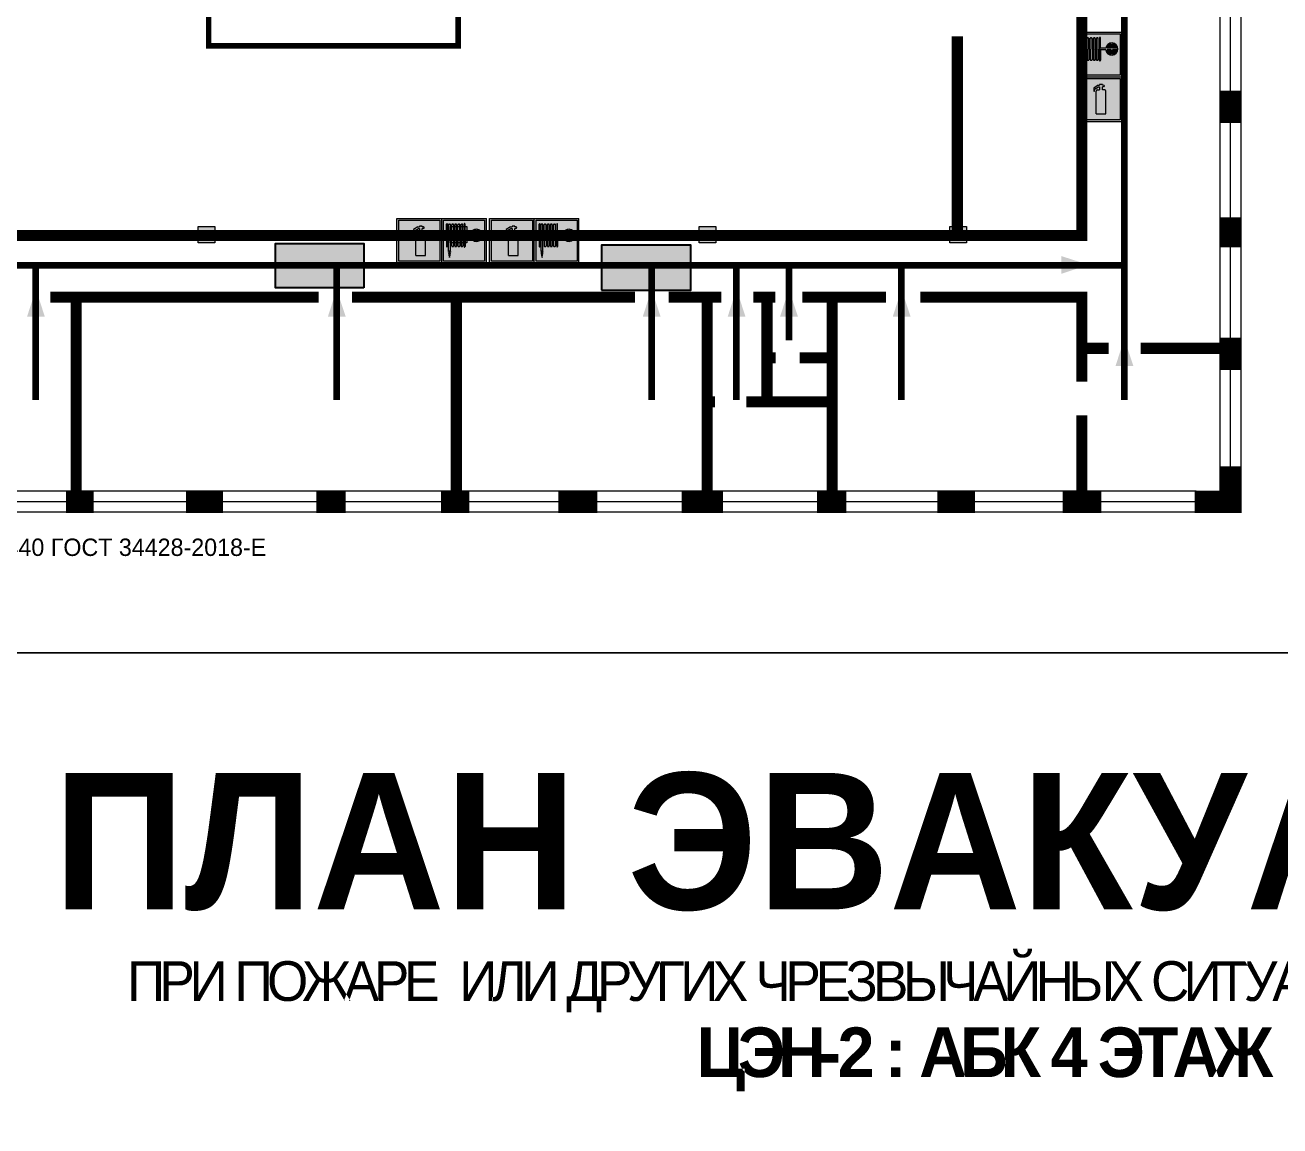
# Model space of a CAD drawing. Header units: millimetres. Extents: x 13810 to 67229, y 12374 to 21950.
# Drawn here: x 24973.8 to 25175.9, y 15258.4 to 15435.7 of the extents above; entities that cross this region are included whole.
import ezdxf

# ---------------------------------------------------------------- set-up
doc = ezdxf.new("R2010")
doc.units = ezdxf.units.MM
doc.layers.add('План_Штампы', color=7, linetype='Continuous')
doc.styles.add('обычный', font='arial.ttf')

# ---------------------------------------------------------------- blocks, each defined once
blk = doc.blocks.new('A$C32E8229D')
at = {"true_color": 0xffffff}
blk.add_hatch(color=7, dxfattribs=at).paths.add_polyline_path([(0, 0), (0, -8), (16, -8), (16, 0)])
h = blk.add_hatch(color=126)
h.paths.add_polyline_path([(0.2, -0.2), (15.8, -0.2), (15.8, -7.8), (0.2, -7.8)])
h.paths.add_polyline_path([(13.49, -2.05), (12.08, -2.05), (11.37, -2.63, 0.162397), (11.29, -2.84), (11.29, -3.63), (10.35, -3.63), (10.35, -4.05), (11.68, -4.05), (11.68, -3.48), (12.26, -4.28), (11.29, -5.1), (11.29, -6.78), (11.85, -6.78), (11.85, -5.44), (12.8, -4.64), (12.8, -5.94), (14.46, -5.94), (14.46, -5.39), (13.45, -5.39), (13.45, -3.97), (12.46, -2.59), (13.15, -2.59), (13.69, -3.34), (14.18, -3)], flags=16)
h.paths.add_polyline_path([(10.74, -1.82, 1), (11.8, -1.82, 1)], flags=16)
h.paths.add_polyline_path([(9.39, -3.59), (5.99, -3.59), (6.56, -3.03), (5.91, -3.03), (5.1, -3.83), (5.91, -4.64), (6.56, -4.64), (5.99, -4.09), (9.39, -4.09)], flags=16)
h.paths.add_polyline_path([(4.29, -1.08), (1.72, -1.08), (1.72, -6.6), (4.29, -6.6)], flags=16)
at = {"color": 126}
blk.add_lwpolyline([(16, -8), (0, -8), (0, 0), (16, 0)], close=True, dxfattribs=at)
blk = doc.blocks.new('A$C3AD82952')
at = {"true_color": 0xf5f5ff}
h = blk.add_hatch(color=7, dxfattribs=at)
h.dxf.hatch_style = 1
h.paths.add_polyline_path([(8.21, 8.73, 0.414214), (7.89, 9.05), (7.22, 9.05), (7.22, 9.92), (7.59, 9.92, 1), (7.57, 10.36), (7.22, 10.36), (7.22, 10.6), (6.43, 10.6), (6.43, 10.36), (6.01, 10.36), (4.74, 9.59), (4.74, 8.69), (4.98, 8.73), (4.98, 9.26), (6.12, 9.91), (6.43, 9.91), (6.43, 9.05), (5.76, 9.05, 0.414214), (5.44, 8.73), (5.44, 2.2), (8.21, 2.2)], flags=0)
h.paths.add_polyline_path([(12.8, 12.8), (0, 12.8), (0, 0), (12.8, 0)])
h.paths.add_polyline_path([(0.51, 12.29), (12.29, 12.29), (12.29, 0.51), (0.51, 0.51)], flags=16)
h.paths.add_polyline_path([(4.74, 9.59), (6.01, 10.36), (6.43, 10.36), (6.43, 10.6), (7.22, 10.6), (7.22, 10.36), (7.59, 10.36, -0.94586), (7.59, 9.92), (7.22, 9.92), (7.22, 9.05), (7.89, 9.05, -0.414214), (8.21, 8.73), (8.21, 2.2), (5.44, 2.2), (5.44, 8.73, -0.414214), (5.76, 9.05), (6.43, 9.05), (6.43, 9.91), (6.12, 9.91), (4.98, 9.26), (4.98, 8.73), (4.74, 8.69)], flags=0)
h = blk.add_hatch(color=242)
h.dxf.hatch_style = 1
h.paths.add_polyline_path([(12.29, 12.29), (0.51, 12.29), (0.51, 0.51), (12.29, 0.51)])
h.paths.add_polyline_path([(4.74, 8.69), (4.74, 9.59), (6.01, 10.36), (6.43, 10.36), (6.43, 10.6), (7.22, 10.6), (7.22, 10.36), (7.59, 10.36, -0.94586), (7.59, 9.92), (7.22, 9.92), (7.22, 9.05), (7.89, 9.05, -0.414214), (8.21, 8.73), (8.21, 2.2), (5.44, 2.2), (5.44, 8.73, -0.414214), (5.76, 9.05), (6.43, 9.05), (6.43, 9.91), (6.12, 9.91), (4.98, 9.26), (4.98, 8.73)], flags=16)
h = blk.add_hatch(color=7, dxfattribs=at)
h.dxf.hatch_style = 1
h.paths.add_polyline_path([(8.21, 8.73, 0.414214), (7.89, 9.05), (7.22, 9.05), (7.22, 9.92), (7.59, 9.92, 1), (7.57, 10.36), (7.22, 10.36), (7.22, 10.6), (6.43, 10.6), (6.43, 10.36), (6.01, 10.36), (4.74, 9.59), (4.74, 8.69), (4.98, 8.73), (4.98, 9.26), (6.12, 9.91), (6.43, 9.91), (6.43, 9.05), (5.76, 9.05, 0.414214), (5.44, 8.73), (5.44, 2.2), (8.21, 2.2)])
at = {"color": 242, "lineweight": 5}
for p, q in [((0, 0), (0, 12.8)), ((0, 12.8), (12.8, 12.8)), ((12.8, 0), (12.8, 12.8)), ((6.01, 10.36), (4.74, 9.59)), ((4.74, 9.59), (4.74, 8.69)), ((4.74, 8.69), (4.98, 8.73)), ((4.98, 9.26), (6.12, 9.91)), ((4.98, 8.73), (4.98, 9.26)), ((5.44, 2.2), (5.44, 8.73)), ((5.76, 9.05), (6.43, 9.05)), ((6.01, 10.36), (6.43, 10.36)), ((6.12, 9.91), (6.43, 9.91)), ((7.22, 10.6), (6.43, 10.6)), ((6.43, 10.6), (6.43, 10.36)), ((6.43, 9.91), (6.43, 9.05)), ((7.22, 10.36), (7.22, 10.6)), ((7.59, 10.36), (7.22, 10.36)), ((7.22, 9.05), (7.22, 9.92)), ((7.59, 9.92), (7.22, 9.92)), ((7.89, 9.05), (7.22, 9.05)), ((8.21, 2.2), (8.21, 8.73)), ((0, 0), (12.8, 0)), ((5.44, 2.2), (8.21, 2.2))]:
    blk.add_line(p, q, dxfattribs=at)
blk.add_lwpolyline([(0.51, 12.29), (12.29, 12.29), (12.29, 0.51), (0.51, 0.51)], close=True, dxfattribs=at)
for centre, radius, start, end in [((5.76, 8.73), 0.32, 90, 180), ((7.58, 10.14), 0.223, 273.1875, 86.8125), ((7.89, 8.73), 0.32, 0, 90)]:
    blk.add_arc(centre, radius, start, end, dxfattribs=at)
blk = doc.blocks.new('A$C37112FD5')
at = {"true_color": 0xf5f5ff}
h = blk.add_hatch(color=7, dxfattribs=at)
h.dxf.hatch_style = 1
h.paths.add_polyline_path([(12.8, -7.4), (0, -7.4), (0, -20.2), (12.8, -20.2)])
h.paths.add_polyline_path([(12.29, -7.91), (12.29, -19.69), (0.51, -19.69), (0.51, -7.91)], flags=16)
h.paths.add_polyline_path([(4.98, -9.04, -0.42597), (5.17, -9.22), (5.17, -12.25), (5.17, -15.29, -0.432244), (4.98, -15.47), (4.83, -15.47, -0.42597), (4.64, -15.29), (4.64, -12.25), (4.64, -9.22, -0.432244), (4.83, -9.04)], flags=0)
h.paths.add_polyline_path([(4.28, -9.22), (4.28, -12.25), (4.28, -15.29, -0.432244), (4.09, -15.47), (3.94, -15.47, -0.42597), (3.75, -15.29), (3.75, -12.25), (3.75, -9.22, -0.432244), (3.94, -9.04), (4.09, -9.04, -0.42597)], flags=0)
h.paths.add_polyline_path([(5.72, -9.04), (5.87, -9.04, -0.42597), (6.06, -9.22), (6.06, -12.25), (6.06, -15.29, -0.432244), (5.87, -15.47), (5.72, -15.47, -0.42597), (5.53, -15.29), (5.53, -12.25), (5.53, -9.22, -0.432244)], flags=0)
h.paths.add_polyline_path([(6.42, -8.9), (6.5, -8.9, -0.42597), (6.69, -9.08), (6.69, -12.03), (8.21, -12.03, -15.824349), (8.21, -12.47), (6.69, -12.47), (6.69, -15.42, -0.432244), (6.5, -15.6), (6.42, -15.6)], flags=0)
h.paths.add_polyline_path([(3.39, -9.22), (3.39, -12.25), (3.39, -15.29, -0.432244), (3.2, -15.47), (3.05, -15.47, -0.42597), (2.85, -15.29), (2.85, -12.25), (2.85, -9.22, -0.432244), (3.05, -9.04), (3.2, -9.04, -0.42597)], flags=0)
h.paths.add_polyline_path([(2.5, -9.22), (2.5, -16.71), (1.96, -16.71), (1.96, -9.22, -0.432244), (2.15, -9.04), (2.31, -9.04, -0.42597)], flags=0)
h.paths.add_polyline_path([(1.61, -8.9), (1.61, -15.6), (1.57, -15.6, -0.42597), (1.37, -15.42), (1.37, -12.03), (1.37, -9.09, -0.432244), (1.57, -8.9)], flags=0)
h.paths.add_polyline_path([(9.76, -10.81), (9.76, -12.03), (8.49, -12.03, -0.336371)], flags=0)
h.paths.add_polyline_path([(8.49, -12.47), (9.76, -12.47), (9.76, -13.7, -0.336371)], flags=0)
h.paths.add_polyline_path([(10.11, -10.81, -0.336371), (11.38, -12.03), (10.11, -12.03)], flags=0)
h.paths.add_polyline_path([(10.11, -12.47), (11.38, -12.47, -0.336371), (10.11, -13.7)], flags=0)
h.paths.add_polyline_path([(2.5, -16.84), (2.5, -17.05), (1.97, -17.05), (1.97, -16.84)], flags=0)
h.paths.add_polyline_path([(2.5, -17.24, -0.033778), (2.24, -18.6, -0.033778), (1.97, -17.24)], flags=0)
h = blk.add_hatch(color=242)
h.dxf.hatch_style = 1
h.paths.add_polyline_path([(12.29, -7.91), (0.51, -7.91), (0.51, -19.69), (12.29, -19.69)])
h.paths.add_polyline_path([(6.42, -15.6), (6.42, -8.9), (6.5, -8.9, -0.42597), (6.69, -9.08), (6.69, -12.03), (8.21, -12.03, -15.824349), (8.21, -12.47), (6.69, -12.47), (6.69, -15.42, -0.432244), (6.5, -15.6)], flags=16)
h.paths.add_polyline_path([(5.87, -15.47), (5.72, -15.47, -0.42597), (5.53, -15.29), (5.53, -12.25), (5.53, -9.22, -0.432244), (5.72, -9.04), (5.87, -9.04, -0.42597), (6.06, -9.22), (6.06, -12.25), (6.06, -15.29, -0.432244)], flags=16)
h.paths.add_polyline_path([(4.98, -15.47), (4.83, -15.47, -0.42597), (4.64, -15.29), (4.64, -12.25), (4.64, -9.22, -0.432244), (4.83, -9.04), (4.98, -9.04, -0.42597), (5.17, -9.22), (5.17, -12.25), (5.17, -15.29, -0.432244)], flags=16)
h.paths.add_polyline_path([(4.09, -15.47), (3.94, -15.47, -0.42597), (3.75, -15.29), (3.75, -12.25), (3.75, -9.22, -0.432244), (3.94, -9.04), (4.09, -9.04, -0.42597), (4.28, -9.22), (4.28, -12.25), (4.28, -15.29, -0.432244)], flags=16)
h.paths.add_polyline_path([(3.2, -15.47), (3.05, -15.47, -0.42597), (2.85, -15.29), (2.85, -12.25), (2.85, -9.22, -0.432244), (3.05, -9.04), (3.2, -9.04, -0.42597), (3.39, -9.22), (3.39, -12.25), (3.39, -15.29, -0.432244)], flags=16)
h.paths.add_polyline_path([(2.5, -17.05), (1.97, -17.05), (1.97, -16.84), (2.5, -16.84)], flags=16)
h.paths.add_polyline_path([(2.5, -17.24, -0.033778), (2.24, -18.6, -0.033778), (1.97, -17.24)], flags=16)
h.paths.add_polyline_path([(2.5, -16.71), (1.96, -16.71), (1.96, -9.22, -0.432244), (2.15, -9.04), (2.31, -9.04, -0.42597), (2.5, -9.22)], flags=16)
h.paths.add_polyline_path([(1.61, -15.6), (1.57, -15.6, -0.42597), (1.37, -15.42), (1.37, -12.03), (1.37, -9.09, -0.432244), (1.57, -8.9), (1.61, -8.9)], flags=16)
h.paths.add_polyline_path([(8.49, -12.47), (9.76, -12.47), (9.76, -13.7, -0.336371)], flags=0)
h.paths.add_polyline_path([(10.11, -13.7), (10.11, -12.47), (11.38, -12.47, -0.336371)], flags=0)
h.paths.add_polyline_path([(8.49, -12.03, -0.336371), (9.76, -10.81), (9.76, -12.03)], flags=0)
h.paths.add_polyline_path([(10.11, -12.03), (10.11, -10.81, -0.336371), (11.38, -12.03)], flags=0)
h = blk.add_hatch(color=7, dxfattribs=at)
h.dxf.hatch_style = 1
h.paths.add_polyline_path([(1.61, -8.9), (1.57, -8.9, 0.432244), (1.37, -9.09), (1.37, -12.03), (1.37, -15.42, 0.42597), (1.57, -15.6), (1.61, -15.6)])
h.paths.add_polyline_path([(2.5, -9.22, 0.42597), (2.31, -9.04), (2.15, -9.04, 0.432244), (1.96, -9.22), (1.96, -16.71), (2.5, -16.71)])
h.paths.add_polyline_path([(2.5, -16.84), (1.97, -16.84), (1.97, -17.05), (2.5, -17.05)])
h.paths.add_polyline_path([(2.5, -17.24), (1.97, -17.24, 0.033778), (2.24, -18.6, 0.033778)])
h.paths.add_polyline_path([(3.39, -12.25), (3.39, -9.22, 0.42597), (3.2, -9.04), (3.05, -9.04, 0.432244), (2.85, -9.22), (2.85, -12.25), (2.85, -15.29, 0.42597), (3.05, -15.47), (3.2, -15.47, 0.432244), (3.39, -15.29)])
h.paths.add_polyline_path([(4.28, -12.25), (4.28, -9.22, 0.42597), (4.09, -9.04), (3.94, -9.04, 0.432244), (3.75, -9.22), (3.75, -12.25), (3.75, -15.29, 0.42597), (3.94, -15.47), (4.09, -15.47, 0.432244), (4.28, -15.29)])
h.paths.add_polyline_path([(5.17, -12.25), (5.17, -9.22, 0.42597), (4.98, -9.04), (4.83, -9.04, 0.432244), (4.64, -9.22), (4.64, -12.25), (4.64, -15.29, 0.42597), (4.83, -15.47), (4.98, -15.47, 0.432244), (5.17, -15.29)])
h.paths.add_polyline_path([(6.06, -12.25), (6.06, -9.22, 0.42597), (5.87, -9.04), (5.72, -9.04, 0.432244), (5.53, -9.22), (5.53, -12.25), (5.53, -15.29, 0.42597), (5.72, -15.47), (5.87, -15.47, 0.432244), (6.06, -15.29)])
h.paths.add_polyline_path([(6.69, -12.47), (8.21, -12.47, 15.824349), (8.21, -12.03), (6.69, -12.03), (6.69, -9.08, 0.42597), (6.5, -8.9), (6.42, -8.9), (6.42, -15.6), (6.5, -15.6, 0.432244), (6.69, -15.42)])
h.paths.add_polyline_path([(8.49, -12.47), (9.76, -12.47), (9.76, -13.7, -0.336371)], flags=16)
h.paths.add_polyline_path([(8.49, -12.03, -0.336371), (9.76, -10.81), (9.76, -12.03)], flags=16)
h.paths.add_polyline_path([(10.11, -12.47), (11.38, -12.47, -0.336371), (10.11, -13.7)], flags=16)
h.paths.add_polyline_path([(10.11, -12.03), (10.11, -10.81, -0.336371), (11.38, -12.03)], flags=16)
h = blk.add_hatch(color=242)
h.dxf.hatch_style = 1
h.paths.add_polyline_path([(9.76, -10.81, 0.336371), (8.49, -12.03), (9.76, -12.03)])
h.paths.add_polyline_path([(10.11, -10.81), (10.11, -12.03), (11.38, -12.03, 0.336371)])
h.paths.add_polyline_path([(11.38, -12.47), (10.11, -12.47), (10.11, -13.7, 0.336371)])
h.paths.add_polyline_path([(9.76, -12.47), (8.49, -12.47, 0.336371), (9.76, -13.7)])
at = {"color": 242, "lineweight": 5}
for p, q in [((0, -20.2), (0, -7.4)), ((0, -7.4), (12.8, -7.4)), ((1.37, -12.03), (1.37, -9.08)), ((1.57, -8.9), (1.61, -8.9)), ((1.61, -8.9), (1.61, -15.6)), ((1.96, -16.71), (1.96, -9.22)), ((2.15, -9.04), (2.31, -9.04)), ((2.5, -16.71), (2.5, -9.22)), ((2.85, -12.25), (2.85, -9.22)), ((3.05, -9.04), (3.2, -9.04)), ((3.39, -12.25), (3.39, -9.22)), ((3.75, -12.25), (3.75, -9.22)), ((3.94, -9.04), (4.09, -9.04)), ((4.28, -12.25), (4.28, -9.22)), ((4.64, -12.25), (4.64, -9.22)), ((4.83, -9.04), (4.98, -9.04)), ((5.17, -12.25), (5.17, -9.22)), ((5.53, -12.25), (5.53, -9.22)), ((5.72, -9.04), (5.87, -9.04)), ((6.06, -12.25), (6.06, -9.22)), ((6.42, -8.9), (6.42, -15.6)), ((6.5, -8.9), (6.42, -8.9)), ((6.69, -12.03), (6.69, -9.08)), ((12.8, -20.2), (12.8, -7.4)), ((1.37, -12.03), (1.37, -15.42)), ((2.85, -12.25), (2.85, -15.29)), ((3.39, -12.25), (3.39, -15.29)), ((3.75, -12.25), (3.75, -15.29)), ((4.28, -12.25), (4.28, -15.29)), ((4.64, -12.25), (4.64, -15.29)), ((5.17, -12.25), (5.17, -15.29)), ((5.53, -12.25), (5.53, -15.29)), ((6.06, -12.25), (6.06, -15.29)), ((8.21, -12.03), (6.69, -12.03)), ((8.21, -12.47), (6.69, -12.47)), ((6.69, -12.47), (6.69, -15.42)), ((9.76, -12.03), (8.49, -12.03)), ((9.76, -12.47), (8.49, -12.47)), ((9.76, -10.81), (9.76, -12.03)), ((9.76, -12.47), (9.76, -13.7)), ((10.11, -10.81), (10.11, -12.03)), ((11.38, -12.03), (10.11, -12.03)), ((11.38, -12.47), (10.11, -12.47)), ((10.11, -12.47), (10.11, -13.7)), ((1.57, -15.6), (1.61, -15.6)), ((1.96, -16.71), (2.5, -16.71)), ((1.97, -16.84), (2.5, -16.84)), ((1.97, -17.05), (1.97, -16.84)), ((2.5, -17.05), (1.97, -17.05)), ((1.97, -17.24), (2.5, -17.24)), ((2.5, -16.84), (2.5, -17.05)), ((3.05, -15.47), (3.2, -15.47)), ((3.94, -15.47), (4.09, -15.47)), ((4.83, -15.47), (4.98, -15.47)), ((5.72, -15.47), (5.87, -15.47)), ((6.42, -15.6), (6.5, -15.6)), ((0, -20.2), (12.8, -20.2))]:
    blk.add_line(p, q, dxfattribs=at)
blk.add_lwpolyline([(0.51, -7.91), (12.29, -7.91), (12.29, -19.69), (0.51, -19.69)], close=True, dxfattribs=at)
for centre, radius, start, end in [((1.56, -9.09), 0.182, 87.1027, 180.6071), ((2.15, -9.22), 0.182, 87.1027, 180.6071), ((2.32, -9.22), 0.182, 359.3929, 92.8973), ((3.04, -9.22), 0.182, 87.1027, 180.6071), ((3.21, -9.22), 0.182, 359.3929, 92.8973), ((3.93, -9.22), 0.182, 87.1027, 180.6071), ((4.1, -9.22), 0.182, 359.3929, 92.8973), ((4.82, -9.22), 0.182, 87.1027, 180.6071), ((4.99, -9.22), 0.182, 359.3929, 92.8973), ((5.71, -9.22), 0.182, 87.1027, 180.6071), ((5.88, -9.22), 0.182, 359.3929, 92.8973), ((6.51, -9.09), 0.182, 359.3929, 92.8973), ((9.93, -12.25), 1.74, 187.2319, 172.7681), ((9.93, -12.25), 1.46, 96.9927, 171.3585), ((9.93, -12.25), 1.46, 188.6415, 263.0073), ((9.93, -12.25), 1.46, 8.6415, 83.0073), ((9.93, -12.25), 1.46, 276.9927, 351.3585), ((1.56, -15.42), 0.182, 179.3929, 272.8973), ((12.17, -15.98), 10.27, 187.041, 194.7793), ((-7.7, -15.98), 10.27, 345.2207, 352.959), ((3.04, -15.29), 0.182, 179.3929, 272.8973), ((3.21, -15.29), 0.182, 267.1027, 0.6071), ((3.93, -15.29), 0.182, 179.3929, 272.8973), ((4.1, -15.29), 0.182, 267.1027, 0.6071), ((4.82, -15.29), 0.182, 179.3929, 272.8973), ((4.99, -15.29), 0.182, 267.1027, 0.6071), ((5.71, -15.29), 0.182, 179.3929, 272.8973), ((5.88, -15.29), 0.182, 267.1027, 0.6071), ((6.51, -15.42), 0.182, 267.1027, 0.6071)]:
    blk.add_arc(centre, radius, start, end, dxfattribs=at)

msp = doc.modelspace()

# ---------------------------------------------------------------- hatches: boundary and pattern name
at = {"lineweight": 0}
h = msp.add_hatch(color=256, dxfattribs=at)
h.dxf.hatch_style = 1
h.paths.add_polyline_path([(25001.69, 15403.26), (25001.69, 15400.6), (25004.36, 15400.6), (25004.36, 15403.26)])
h = msp.add_hatch(color=256, dxfattribs=at)
h.dxf.hatch_style = 1
h.paths.add_polyline_path([(25042.29, 15403.26), (25042.29, 15400.6), (25044.96, 15400.6), (25044.96, 15403.26)])
h = msp.add_hatch(color=256, dxfattribs=at)
h.dxf.hatch_style = 1
h.paths.add_polyline_path([(25082.4, 15403.26), (25082.4, 15400.6), (25085.06, 15400.6), (25085.06, 15403.26)])
h = msp.add_hatch(color=256, dxfattribs=at)
h.dxf.hatch_style = 1
h.paths.add_polyline_path([(25122.79, 15403.26), (25122.79, 15400.6), (25125.46, 15400.6), (25125.46, 15403.26)])

# ---------------------------------------------------------------- linework, layer by layer
at = {"color": 126, "lineweight": 0, "true_color": 0x008754}
for points in [[(24824.83, 15729.6), (25424.83, 15729.6), (25424.83, 15334.6), (24824.83, 15334.6)], [(24824.83, 15334.6), (25424.83, 15334.6), (25424.83, 14939.6), (24824.83, 14939.6)]]:
    msp.add_lwpolyline(points, close=True, dxfattribs=at)
at = {"lineweight": 0}
for points in [[(25166.29, 15364.54), (25166.29, 15646.92)], [(25167.98, 15364.63), (25167.98, 15647.01)], [(25169.71, 15364.4), (25169.71, 15646.78)], [(25162.45, 15360.63), (24953.3, 15360.63)], [(25162.19, 15358.91), (24953.04, 15358.91)], [(25162.29, 15357.26), (24953.14, 15357.26)]]:
    msp.add_lwpolyline(points, dxfattribs=at)
at = {"color": 126, "lineweight": 100, "true_color": 0x008754}
for points in [[(25144.25, 15467.75), (25144.25, 15479), (25160.12, 15479), (25160.12, 15448.12), (25150.84, 15448.12), (25150.84, 15397.02)], [(24939.73, 15375.73), (24926.72, 15375.73), (24926.72, 15366.09), (24957.06, 15366.09), (24957.06, 15397.02), (25150.84, 15397.02), (25150.84, 15375.34)], [(24975.57, 15375.34), (24975.57, 15397.02)], [(25024.03, 15375.34), (25024.03, 15397.02)], [(25074.75, 15375.34), (25074.75, 15397.02)], [(25088.43, 15375.34), (25088.43, 15397.02)], [(25096.87, 15384.96), (25096.87, 15397.02)], [(25115.01, 15375.34), (25115.01, 15397.02)]]:
    msp.add_lwpolyline(points, dxfattribs=at)
at = {"lineweight": 0}
for points, const_width in [([(24949.81, 15396.17), (24949.81, 15401.81), (24919.58, 15401.81), (25144.03, 15401.81), (25144.03, 15442.68), (25138.6, 15442.68), (25147.28, 15442.68)], 1.8), ([(25123.97, 15433.87), (25123.97, 15401.81)], 1.8), ([(25167.98, 15425.13), (25167.98, 15419.91)], 3.6), ([(25167.98, 15404.75), (25167.98, 15399.91)], 3.6), ([(25021.08, 15391.86), (24977.87, 15391.86)], 1.8), ([(24982.03, 15391.86), (24982.03, 15359.13)], 1.8), ([(25072.04, 15391.86), (25026.47, 15391.86)], 1.8), ([(25043.27, 15358.91), (25043.27, 15391.86)], 1.8), ([(25085.98, 15391.86), (25077.5, 15391.86)], 1.8), ([(25084.97, 15375), (25083.69, 15375), (25083.69, 15391.86), (25083.69, 15359.16)], 1.8), ([(25094.66, 15391.86), (25091.13, 15391.86)], 1.8), ([(25093.31, 15391.86), (25093.31, 15375)], 1.8), ([(25112.49, 15391.86), (25099.01, 15391.86)], 1.8), ([(25103.82, 15358.91), (25103.82, 15391.86)], 1.8), ([(25144.03, 15383.62), (25144.03, 15391.86), (25118.01, 15391.86)], 1.8), ([(25167.98, 15385.37), (25167.98, 15380.16)], 3.6), ([(25148.34, 15383.62), (25144.03, 15383.62), (25144.03, 15378.25)], 1.8), ([(25166.93, 15383.62), (25153.53, 15383.62)], 1.8), ([(25093.31, 15382.09), (25094.71, 15382.09)], 1.8), ([(25103.82, 15382.09), (25098.59, 15382.09)], 1.8), ([(25103.82, 15375), (25089.99, 15375)], 1.8), ([(25144.03, 15372.82), (25144.03, 15357.93)], 1.8), ([(25167.98, 15364.63), (25167.98, 15358.91), (25162.19, 15358.91)], 3.6), ([(24984.84, 15358.91), (24980.39, 15358.91)], 3.6), ([(25005.72, 15358.91), (24999.73, 15358.91)], 3.6), ([(25025.47, 15358.91), (25020.74, 15358.91)], 3.6), ([(25045.37, 15358.91), (25040.8, 15358.91)], 3.6), ([(25066, 15358.91), (25059.73, 15358.91)], 3.6), ([(25086.22, 15358.91), (25079.55, 15358.91)], 3.6), ([(25106.12, 15358.91), (25101.39, 15358.91)], 3.6), ([(25126.83, 15358.91), (25120.77, 15358.91)], 3.6), ([(25147.16, 15358.91), (25140.97, 15358.91)], 3.6)]:
    msp.add_lwpolyline(points, dxfattribs=dict(at, const_width=const_width))
at = {"lineweight": 0, "const_width": 0.9}
msp.add_lwpolyline([(25003.38, 15442.18), (25003.38, 15432.35), (25043.58, 15432.35), (25043.58, 15442.18)], close=True, dxfattribs=at)
at = {"lineweight": 0}
for points in [[(25001.69, 15400.6), (25001.69, 15403.26), (25004.36, 15403.26), (25004.36, 15400.6)], [(25042.29, 15400.6), (25042.29, 15403.26), (25044.96, 15403.26), (25044.96, 15400.6)], [(25082.4, 15400.6), (25082.4, 15403.26), (25085.06, 15403.26), (25085.06, 15400.6)], [(25122.79, 15400.6), (25122.79, 15403.26), (25125.46, 15403.26), (25125.46, 15400.6)]]:
    msp.add_lwpolyline(points, close=True, dxfattribs=at)
at = {"layer": 'План_Штампы', "color": 126, "true_color": 0x008754}
for points in [[(25140.71, 15395.62), (25140.71, 15398.49), (25145.12, 15397.08)], [(24977, 15388.72), (24974.13, 15388.72), (24975.55, 15393.13)], [(25025.46, 15388.72), (25022.59, 15388.72), (25024.01, 15393.13)], [(25076.18, 15388.72), (25073.31, 15388.72), (25074.73, 15393.13)], [(25089.86, 15388.72), (25086.99, 15388.72), (25088.41, 15393.13)], [(25098.31, 15388.72), (25095.43, 15388.72), (25096.85, 15393.13)], [(25116.45, 15388.72), (25113.58, 15388.72), (25114.99, 15393.13)], [(25152.33, 15380.78), (25149.46, 15380.78), (25150.88, 15385.19)]]:
    msp.add_solid(points, dxfattribs=at)

# ---------------------------------------------------------------- block references
for name, p, xscale, yscale, zscale in [('A$C37112FD5', (25143.28, 15438.72), 0.5624985604081303, 0.5624985604081303, 0.5624985604081303), ('A$C3AD82952', (25143.28, 15420.16), 0.5625, 0.5625, 0.5625), ('A$C3AD82952', (25033.72, 15397.36), 0.5625, 0.5625, 0.5625), ('A$C37112FD5', (25040.92, 15408.72), 0.5624985604081303, 0.5624985604081303, 0.5624985604081303), ('A$C3AD82952', (25048.63, 15397.36), 0.5625, 0.5625, 0.5625), ('A$C37112FD5', (25055.83, 15408.72), 0.5624985604081303, 0.5624985604081303, 0.5624985604081303)]:
    msp.add_blockref(name, p, dxfattribs=dict(xscale=xscale, yscale=yscale, zscale=zscale))
at = {"layer": 'План_Штампы', "color": 126, "true_color": 0x008754, "xscale": 0.8910095811724809, "yscale": 0.8910095811724809, "zscale": 0.8910095811724809, "rotation": 359.9978653237144}
msp.add_blockref('A$C32E8229D', (25014.14, 15400.49), dxfattribs=at)
at = {"layer": 'План_Штампы', "color": 126, "true_color": 0x008754, "xscale": -0.9, "yscale": 0.9, "zscale": 0.9}
msp.add_blockref('A$C32E8229D', (25081.06, 15400.22), dxfattribs=at)

# ---------------------------------------------------------------- texts
at = {"lineweight": 0, "style": 'обычный'}
for s, insert, char_height, width, attachment_point in [('\\pi-8.4,l8.4,t8.4;{\\fProxima Nova Rg|b0|i0|c204|p2;ИЗГОТОВИТЕЛЬ: ИП АНДРЕЕВ А. А.\\fProxima Nova Rg|b0|i0|c0|p2; \\fProxima Nova Rg|b0|i0|c204|p2;ФП-24 - 2022/ 200-25-1440 ГОСТ 34428-2018-Е\\H1.2266x; }', (24938.62, 15351.18), 2.8, 191.3484, 5), ('{\\fProxima Nova Rg|b1|i0|c204|p2;ПЛАН ЭВАКУАЦИИ}', (24978.39, 15315.25), 22, 493.8901, 1)]:
    msp.add_mtext(s, dxfattribs=dict(at, insert=insert, char_height=char_height, width=width, attachment_point=attachment_point))
at = {"color": 0, "lineweight": 0, "insert": (25127.69, 15285.09), "char_height": 8, "width": 449.2158, "attachment_point": 5, "style": 'обычный'}
msp.add_mtext('{\\fArial Black|b1|i0|c204|p34;\\H2x;\\T0.85;  \\fArial Narrow|b0|i0|c204|p34;\\H0.8x;\\W0.9;\\P\\fProxima Nova Rg|b0|i0|c204|p2;\\H0.5x;\\W1;\\C256;ПРИ ПОЖАРЕ  ИЛИ ДРУГИХ ЧРЕЗВЫЧАЙНЫХ СИТУАЦИЯХ  ИЗ ПОМЕЩЕНИЙ \\fProxima Nova Rg|b1|i0|c204|p2;\\H1.25x;\\PЦЭН-2 : АБК 4 ЭТАЖ}', dxfattribs=at)

doc.saveas('drawing.dxf')
